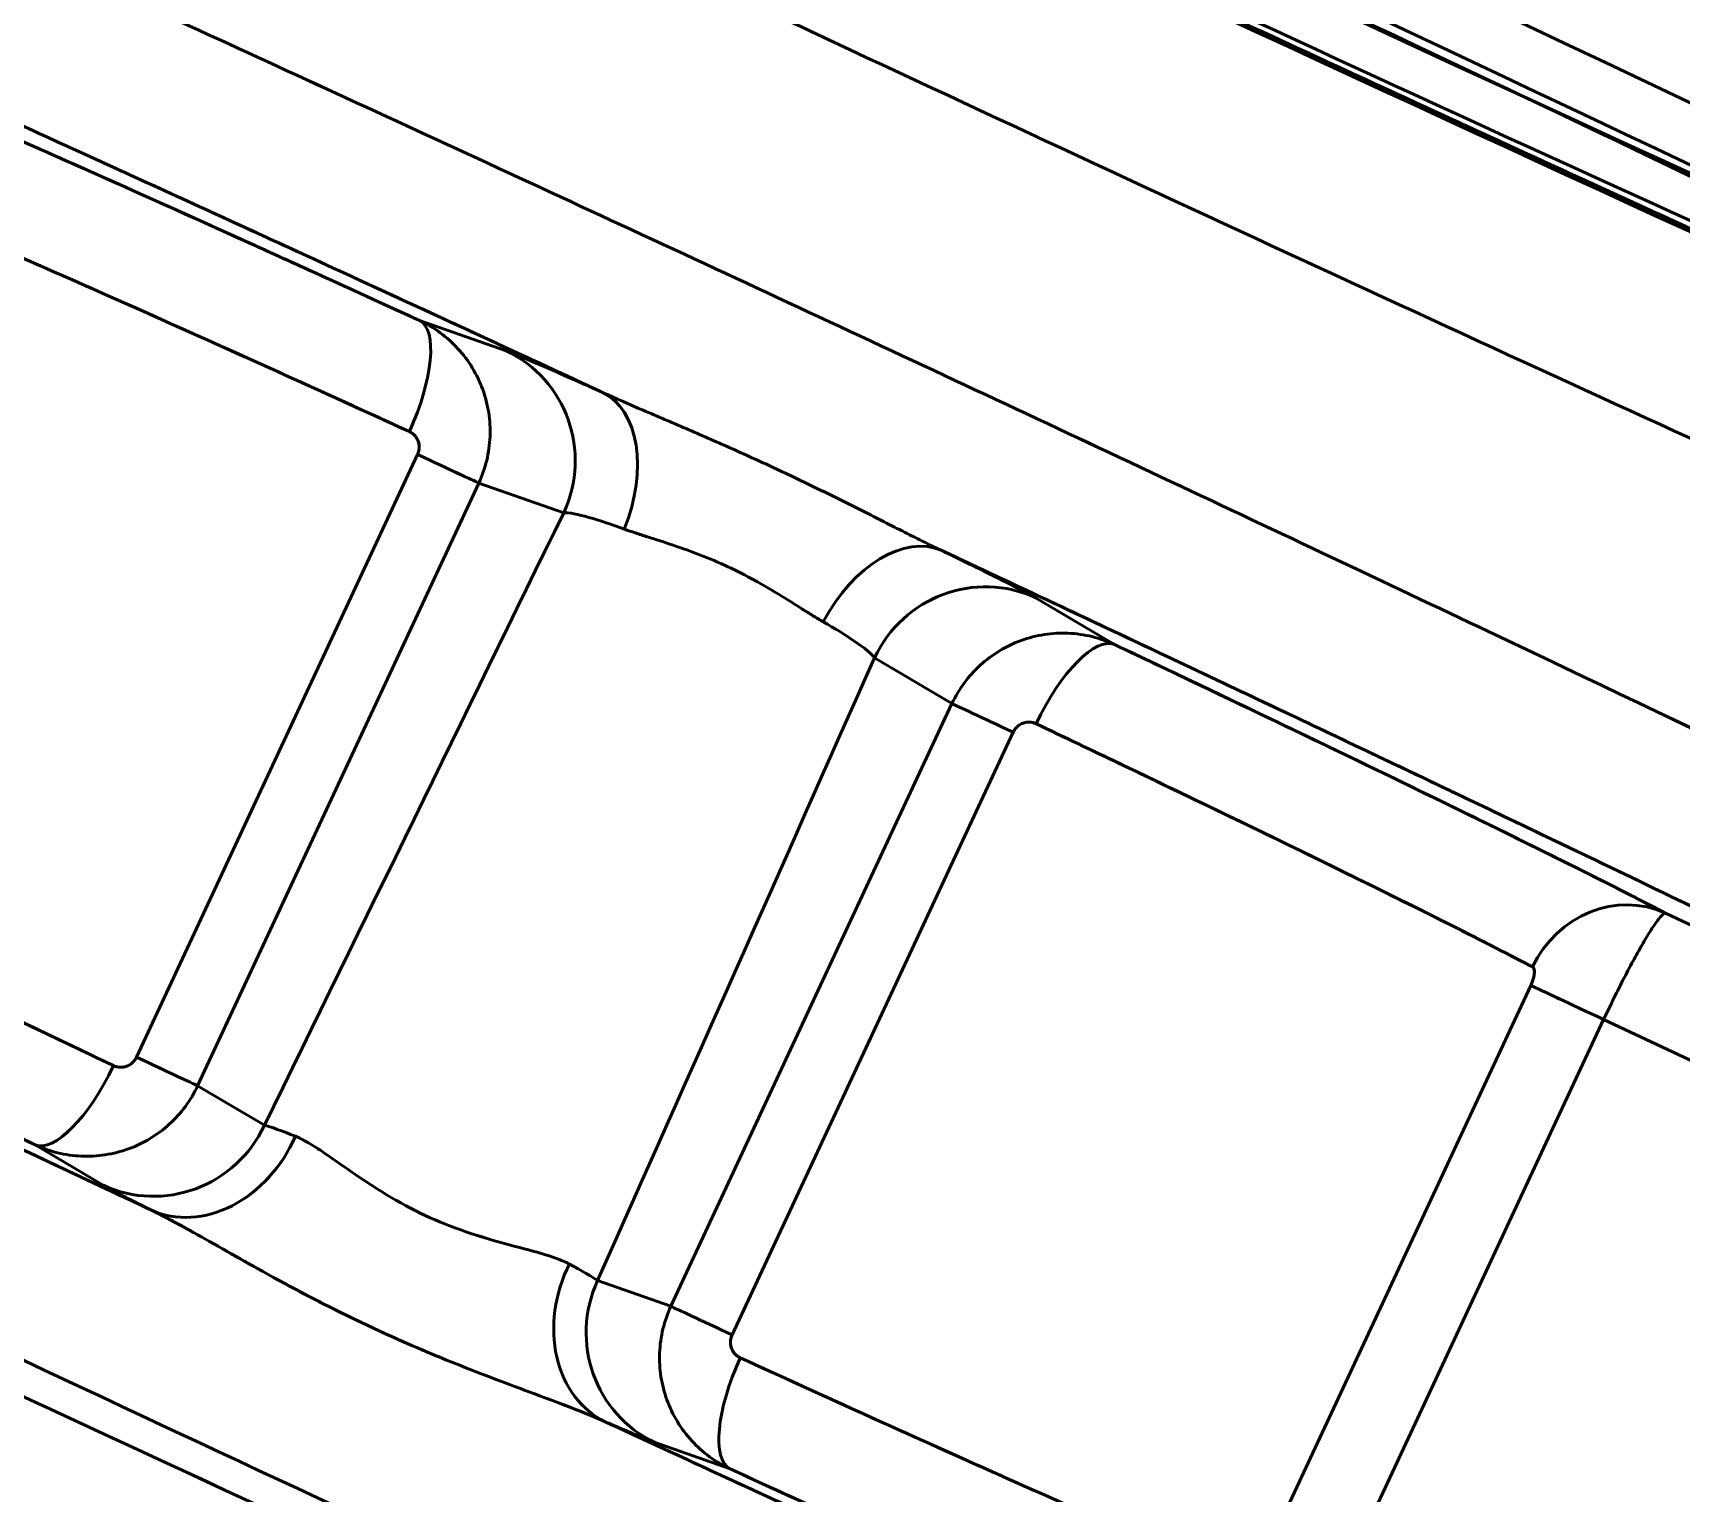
# Model space of a CAD drawing. Header units: millimetres. Extents: x -142 to 142, y -208 to 161.
# Drawn here: x -98.45 to -89.04, y -136.93 to -128.58 of the extents above; entities that cross this region are included whole.
import ezdxf

# ---------------------------------------------------------------- set-up
doc = ezdxf.new("R2010")
doc.units = ezdxf.units.MM
doc.layers.add('1', color=7, linetype='Continuous', true_color=0xffffff)

msp = doc.modelspace()

# ---------------------------------------------------------------- linework, layer by layer
at = {"layer": '1', "color": 251, "linetype": 'Continuous', "lineweight": 50}
for p, q in [((-95.7501, -130.401, 8.6412), (-96.2448, -130.2273, 5.6825)), ((-96.2448, -130.2273, -5.6825), (-95.7501, -130.401, -8.6412)), ((-96.2563, -130.9931, 5.1695), (-97.8625, -134.4376, 5.1695)), ((-97.8625, -134.4376, -5.1695), (-96.2563, -130.9931, -5.1695)), ((-95.9064, -131.1562, 5.6293), (-97.5126, -134.6007, 5.6293)), ((-97.5126, -134.6007, -5.6293), (-95.9064, -131.1562, -5.6293)), ((-95.4211, -131.3266, 8.5319), (-95.9064, -131.1562, 5.6293)), ((-95.9064, -131.1562, -5.6293), (-95.4211, -131.3266, -8.5319)), ((-92.2734, -132.0792, 5.6825), (-92.7244, -131.8119, 8.6412)), ((-92.7244, -131.8119, -8.6412), (-92.2734, -132.0792, -5.6825)), ((-93.645, -132.1549, -8.5319), (-93.2025, -132.4171, -5.6293)), ((-93.2025, -132.4171, 5.6293), (-93.645, -132.1549, 8.5319)), ((-93.2025, -132.4171, -5.6293), (-94.8087, -135.8615, -5.6293)), ((-94.8087, -135.8615, 5.6293), (-93.2025, -132.4171, 5.6293)), ((-94.4588, -136.0247, 5.1695), (-92.8527, -132.5802, 5.1695)), ((-92.8527, -132.5802, -5.1695), (-94.4588, -136.0247, -5.1695)), ((-86.4575, -134.8687, 1.6592), (-89.1248, -133.6149, 2.1789)), ((-89.1248, -133.6149, -2.1789), (-86.4575, -134.8687, -1.6592)), ((-91.4491, -137.3594, -1.8777), (-89.8956, -134.0279, -1.8777)), ((-89.8956, -134.0279, 1.8777), (-91.4491, -137.3594, 1.8777)), ((-91.0324, -137.5537, -1.4917), (-89.4789, -134.2222, -1.4917)), ((-89.4789, -134.2222, 1.4917), (-91.0324, -137.5537, 1.4917)), ((-89.4789, -134.2222, -1.4917), (-86.8634, -135.4516, -0.9821)), ((-86.8634, -135.4516, 0.9821), (-89.4789, -134.2222, 1.4917)), ((-97.5126, -134.6007, 5.6293), (-97.1312, -134.8268, 8.1316)), ((-97.1312, -134.8268, -8.1316), (-97.5126, -134.6007, -5.6293)), ((-98.4417, -134.9386, 5.6825), (-98.0517, -135.1698, 8.241)), ((-98.0517, -135.1698, -8.241), (-98.4417, -134.9386, -5.6825)), ((-94.8087, -135.8615, -5.6293), (-95.2271, -135.7147, -8.1316)), ((-95.2271, -135.7147, 8.1316), (-94.8087, -135.8615, 5.6293)), ((-94.8981, -136.6403, 8.241), (-94.4703, -136.7905, 5.6825)), ((-94.4703, -136.7905, -5.6825), (-94.8981, -136.6403, -8.241))]:
    msp.add_line(p, q, dxfattribs=at)
at = {"layer": '1', "color": 251, "linetype": 'Continuous', "lineweight": 50, "extrusion": (0.422554, 0.90617, 0.017452)}
msp.add_circle((30, 2.7051, -154.6637), 11.187, dxfattribs=at)
at = {"layer": '1', "color": 251, "linetype": 'Continuous', "lineweight": 50, "extrusion": (-0.422554, -0.90617, -0.017452)}
for start, end in [(200.75781, 339.24219), (20.75781, 159.24219)]:
    msp.add_arc((-30, 2.7051, 154.9764), 10.7234, start, end, dxfattribs=at)
at = {"layer": '1', "color": 251, "linetype": 'Continuous', "lineweight": 50, "extrusion": (0.848465, -0.388724, 0.359167)}
msp.add_arc((-159.0807, 17.2594, -28.997), 0.6, 269.86166, 358.9284, dxfattribs=at)
at = {"layer": '1', "color": 251, "linetype": 'Continuous', "lineweight": 50, "extrusion": (-0.848463, 0.388728, 0.359167)}
msp.add_arc((159.0809, -17.2591, 28.9963), 0.6, 89.86176, 178.92849, dxfattribs=at)
at = {"layer": '1', "color": 251, "linetype": 'Continuous', "lineweight": 50, "extrusion": (-0.164619, 0.057799, -0.984662)}
for centre, start, end in [((155.4542, 47.9985, -0.2834), 185.74092, 275.56739), ((159.666, 42.0861, 15.8389), 5.74092, 95.56728)]:
    msp.add_arc(centre, 0.7, start, end, dxfattribs=at)
at = {"layer": '1', "color": 251, "linetype": 'Continuous', "lineweight": 50, "extrusion": (0.164619, -0.057799, -0.984662)}
for centre, start, end in [((-155.4542, -47.9985, 0.2834), 5.74092, 95.56736), ((-159.666, -42.0861, -15.8389), 185.74092, 275.56726)]:
    msp.add_arc(centre, 0.7, start, end, dxfattribs=at)
at = {"layer": '1', "color": 251, "linetype": 'Continuous', "lineweight": 50, "extrusion": (-0.705568, 0.316803, -0.633885)}
msp.add_arc((158.8704, 28.6241, 19.6551), 0.7, 181.29298, 266.88268, dxfattribs=at)
at = {"layer": '1', "color": 251, "linetype": 'Continuous', "lineweight": 50, "extrusion": (0.705578, -0.316807, -0.633871)}
msp.add_arc((-158.8703, -28.6238, -19.6556), 0.7, 1.294, 86.8829, dxfattribs=at)
at = {"layer": '1', "color": 251, "linetype": 'Continuous', "lineweight": 50, "extrusion": (-0.422618, -0.906308, -1.66395e-14)}
for centre, start, end in [((-32.0826, 5.7335, 159.3997), 289.96256, 350), ((-27.9174, -5.7335, 159.3997), 109.96256, 170)]:
    msp.add_arc(centre, 0.6, start, end, dxfattribs=at)
at = {"layer": '1', "color": 251, "linetype": 'Continuous', "lineweight": 50, "extrusion": (0.422601, 0.906316, 6.83168e-06)}
msp.add_arc((32.0856, -5.7324, -159.3992), 0.6, 109.96256, 170, dxfattribs=at)
at = {"layer": '1', "color": 251, "linetype": 'Continuous', "lineweight": 50, "extrusion": (-0.696225, 0.336864, 0.633872)}
msp.add_arc((159.7287, -9.4046, 26.7459), 0.7, 181.294, 266.8829, dxfattribs=at)
at = {"layer": '1', "color": 251, "linetype": 'Continuous', "lineweight": 50, "extrusion": (0.696215, -0.336859, 0.633885)}
msp.add_arc((-159.7287, 9.4051, -26.7458), 0.7, 1.29298, 86.88268, dxfattribs=at)
at = {"layer": '1', "color": 251, "linetype": 'Continuous', "lineweight": 50, "extrusion": (-0.150092, 0.088953, 0.984662)}
for centre, start, end in [((161.3649, -10.7939, 10.7008), 185.74092, 275.56736), ((165.5767, -16.7063, -5.4216), 5.74092, 95.56726)]:
    msp.add_arc(centre, 0.7, start, end, dxfattribs=at)
at = {"layer": '1', "color": 251, "linetype": 'Continuous', "lineweight": 50, "extrusion": (0.150092, -0.088953, 0.984662)}
for centre, start, end in [((-161.3649, 10.7939, -10.7008), 5.74092, 95.56739), ((-165.5767, 16.7062, 5.4216), 185.74092, 275.56728)]:
    msp.add_arc(centre, 0.7, start, end, dxfattribs=at)
at = {"layer": '1', "color": 251, "linetype": 'Continuous', "lineweight": 50, "extrusion": (-0.843162, 0.400095, -0.359167)}
msp.add_arc((159.4841, 4.2901, 26.9982), 0.6, 89.86166, 178.92839, dxfattribs=at)
at = {"layer": '1', "color": 251, "linetype": 'Continuous', "lineweight": 50, "extrusion": (0.843164, -0.400091, -0.359167)}
msp.add_arc((-159.4839, -4.2904, -26.9989), 0.6, 269.86176, 358.92849, dxfattribs=at)
at = {"layer": '1', "color": 251, "linetype": 'Continuous', "lineweight": 50, "extrusion": (0.422635, 0.9063, -6.83168e-06)}
msp.add_arc((27.9144, 5.7324, -159.4003), 0.6, 289.96256, 350, dxfattribs=at)
at = {"layer": '1', "color": 251, "linetype": 'Continuous', "lineweight": 50, "extrusion": (-0.318365, 0.16643, -0.933244)}
msp.add_arc((160.3001, 15.1301, 8.1702), 0.6, 87.57432, 177.21541, dxfattribs=at)
at = {"layer": '1', "color": 251, "linetype": 'Continuous', "lineweight": 50, "extrusion": (0.318367, -0.166425, -0.933244)}
msp.add_arc((-160.2999, -15.1322, -8.171), 0.6, 267.57507, 357.21617, dxfattribs=at)
at = {"layer": '1', "color": 251, "linetype": 'Continuous', "lineweight": 50, "extrusion": (0.422613, 0.90631, -1.66451e-05)}
msp.add_arc((24.2675, -2.0852, -159.4619), 0.6, 19.96256, 80, dxfattribs=at)
at = {"layer": '1', "color": 251, "linetype": 'Continuous', "lineweight": 50, "extrusion": (-0.422618, -0.906308, -5.3707e-15)}
msp.add_arc((-24.2665, 2.0826, 159.462), 0.6, 199.96256, 260, dxfattribs=at)
at = {"layer": '1', "color": 251, "linetype": 'Continuous', "lineweight": 50, "extrusion": (-0.422635, -0.9063, -6.83168e-06)}
msp.add_arc((-32.0795, 5.7346, 163.2008), 0.6, 289.96256, 350, dxfattribs=at)
at = {"layer": '1', "color": 251, "linetype": 'Continuous', "lineweight": 50, "extrusion": (0.422618, 0.906308, -1.66395e-14)}
for centre, start, end in [((32.0826, -5.7335, -163.2003), 109.96256, 170), ((27.9174, 5.7335, -163.2003), 289.96256, 350)]:
    msp.add_arc(centre, 0.6, start, end, dxfattribs=at)
at = {"layer": '1', "color": 251, "linetype": 'Continuous', "lineweight": 50, "extrusion": (-0.843164, 0.400091, -0.359167)}
msp.add_arc((163.5118, 16.4807, 26.9738), 0.6, 269.86176, 358.92849, dxfattribs=at)
at = {"layer": '1', "color": 251, "linetype": 'Continuous', "lineweight": 50, "extrusion": (0.843162, -0.400095, -0.359167)}
msp.add_arc((-163.512, -16.4805, -26.9731), 0.6, 89.86166, 178.92839, dxfattribs=at)
at = {"layer": '1', "color": 251, "linetype": 'Continuous', "lineweight": 50, "extrusion": (0.524232, -0.260083, 0.810887)}
msp.add_arc((-163.9697, 27.5329, -8.7904), 0.7, 181.70916, 273.61714, dxfattribs=at)
at = {"layer": '1', "color": 251, "linetype": 'Continuous', "lineweight": 50, "extrusion": (-0.524218, 0.260064, 0.810902)}
msp.add_arc((163.9692, -27.5354, 8.7914), 0.7, 1.70892, 93.61633, dxfattribs=at)
at = {"layer": '1', "color": 251, "linetype": 'Continuous', "lineweight": 50, "extrusion": (0.536182, -0.234408, -0.810902)}
msp.add_arc((-162.5179, -21.1045, -26.3093), 0.7, 181.70892, 273.61633, dxfattribs=at)
at = {"layer": '1', "color": 251, "linetype": 'Continuous', "lineweight": 50, "extrusion": (-0.536205, 0.234407, -0.810887)}
msp.add_arc((162.5174, 21.1061, 26.3115), 0.7, 1.70916, 93.61714, dxfattribs=at)
at = {"layer": '1', "color": 251, "linetype": 'Continuous', "lineweight": 50, "extrusion": (-0.422601, -0.906316, 6.83168e-06)}
msp.add_arc((-27.9205, -5.7346, 163.1997), 0.6, 109.96256, 170, dxfattribs=at)
at = {"layer": '1', "color": 251, "linetype": 'Continuous', "lineweight": 50, "extrusion": (-0.848465, 0.388724, 0.359167)}
msp.add_arc((163.1086, -5.069, 29.0221), 0.6, 269.86166, 358.9284, dxfattribs=at)
at = {"layer": '1', "color": 251, "linetype": 'Continuous', "lineweight": 50, "extrusion": (0.848463, -0.388728, 0.359167)}
msp.add_arc((-163.1088, 5.0688, -29.0213), 0.6, 89.86176, 178.92849, dxfattribs=at)
at = {"layer": '1', "color": 251, "linetype": 'Continuous', "lineweight": 50, "extrusion": (0.422554, 0.90617, 0.017452)}
msp.add_ellipse((-92.6951, -127.7992), major_axis=(-0.0572, -0.1226, 7.75), ratio=0.999848, start_param=2.083256, end_param=4.199929, dxfattribs=at)
at = {"layer": '1', "color": 251, "linetype": 'Continuous', "lineweight": 50, "extrusion": (-0.422554, -0.90617, 0.017452)}
msp.add_ellipse((-92.6951, -127.7992), major_axis=(-0.0572, -0.1226, -7.75), ratio=0.999848, start_param=5.224849, end_param=7.341522, dxfattribs=at)
at = {"layer": '1', "color": 251, "linetype": 'Continuous', "lineweight": 50, "extrusion": (-0.422554, -0.90617, -0.017452)}
for points in [[(-84.4843, -131.7011, 3.8), (-84.597, -131.6542, 4.0918), (-84.843, -131.5502, 4.6518), (-85.2646, -131.3685, 5.4224), (-85.7359, -131.1624, 6.1328), (-86.256, -130.9325, 6.7879), (-86.8255, -130.6785, 7.3905), (-87.4415, -130.4018, 7.9369), (-88.0982, -130.1049, 8.4217), (-88.79, -129.7904, 8.8409), (-89.512, -129.4605, 9.1917), (-90.2587, -129.1176, 9.4715), (-91.0244, -128.7646, 9.6779), (-91.803, -128.4041, 9.8094), (-92.5885, -128.0389, 9.865), (-93.3748, -127.6718, 9.8442), (-94.1559, -127.3057, 9.7472), (-94.9256, -126.9434, 9.5747), (-95.6781, -126.5878, 9.3282), (-96.4077, -126.2414, 9.0093), (-97.1086, -125.9071, 8.6206), (-97.7743, -125.5879, 8.1658), (-98.4002, -125.2861, 7.6485), (-98.9862, -125.0017, 7.0682), (-99.5333, -124.7341, 6.4201), (-100.045, -124.4814, 5.6895), (-100.5274, -124.2402, 4.8428), (-100.8257, -124.088, 4.1667), (-100.9619, -124.0175, 3.8)], [(-95.1994, -130.638, -9.6674), (-95.6235, -130.4412, -9.6155), (-96.4219, -130.0722, -9.4497), (-97.4826, -129.5849, -9.0647), (-98.3866, -129.1724, -8.5984), (-99.1501, -128.8261, -8.0903), (-99.8, -128.5333, -7.5595), (-100.3688, -128.2787, -7.0046), (-100.8823, -128.0507, -6.4127), (-101.3524, -127.8438, -5.7717), (-101.7753, -127.6599, -5.0833), (-102.1428, -127.5025, -4.3597), (-102.4532, -127.3723, -3.6057), (-102.7028, -127.2708, -2.8316), (-102.8977, -127.1955, -2.0201), (-102.992, -127.1633, -1.4125), (-103.0261, -127.1535, -1.0951)], [(-97.7773, -135.3118, 8.972), (-98.1636, -135.1303, 8.9039), (-98.8856, -134.79, 8.7147), (-99.8299, -134.3421, 8.3194), (-100.6266, -133.9618, 7.8623), (-101.2975, -133.6395, 7.3745), (-101.8723, -133.3617, 6.8658), (-102.3807, -133.1143, 6.3294), (-102.8429, -132.8876, 5.7507), (-103.2624, -132.68, 5.1239), (-103.6315, -132.495, 4.4584), (-103.947, -132.3344, 3.7599), (-104.2056, -132.1999, 3.0365), (-104.4099, -132.0901, 2.2829), (-104.5127, -132.0315, 1.7266), (-104.5525, -132.0073, 1.4371)], [(-98.4316, -137.4191, -8.9981), (-98.8431, -137.2282, -8.9407), (-99.6139, -136.8722, -8.7643), (-100.627, -136.4074, -8.3677), (-101.4792, -136.0191, -7.8974), (-102.1922, -135.6964, -7.3919), (-102.799, -135.4236, -6.8642), (-103.3333, -135.1852, -6.3075), (-103.819, -134.9703, -5.7048), (-104.2592, -134.7776, -5.0499), (-104.6439, -134.6116, -4.3558), (-104.9717, -134.4728, -3.6256), (-105.2379, -134.3632, -2.8698), (-105.4479, -134.2807, -2.0727), (-105.5512, -134.244, -1.4738), (-105.5893, -134.2323, -1.1602)]]:
    msp.add_open_spline(points, degree=3, dxfattribs=at)
at = {"layer": '1', "color": 251, "linetype": 'Continuous', "lineweight": 50, "extrusion": (0.422554, 0.90617, -0.017452)}
for points in [[(-100.9619, -124.0175, -3.8), (-100.8541, -124.0733, -4.0903), (-100.6175, -124.1944, -4.648), (-100.2083, -124.4, -5.4176), (-99.7478, -124.6284, -6.1284), (-99.2373, -124.8791, -6.7844), (-98.6764, -125.1523, -7.3878), (-98.0682, -125.4464, -7.9348), (-97.4184, -125.7588, -8.4202), (-96.7323, -126.0868, -8.8399), (-96.0151, -126.428, -9.1912), (-95.2719, -126.78, -9.4712), (-94.5088, -127.1398, -9.6779), (-93.7316, -127.5048, -9.8095), (-92.9463, -127.872, -9.865), (-92.1591, -128.2387, -9.8441), (-91.376, -128.602, -9.7469), (-90.6032, -128.959, -9.5741), (-89.8467, -129.307, -9.3271), (-89.1119, -129.6435, -9.0076), (-88.4049, -129.9657, -8.6183), (-87.7322, -130.2706, -8.1627), (-87.0983, -130.5562, -7.6446), (-86.5039, -130.8222, -7.0637), (-85.9486, -131.0687, -6.4162), (-85.428, -131.2974, -5.6878), (-84.9337, -131.5116, -4.8419), (-84.6258, -131.6422, -4.1664), (-84.4843, -131.7011, -3.8)], [(-93.26, -131.5424, 9.6674), (-92.8369, -131.7407, 9.6155), (-92.0416, -132.1147, 9.4499), (-90.9871, -132.6138, 9.0653), (-90.0904, -133.0409, 8.5995), (-89.3347, -133.4031, 8.0919), (-88.6928, -133.7127, 7.5616), (-88.1323, -133.9847, 7.0073), (-87.6278, -134.2313, 6.4161), (-87.1672, -134.4584, 5.7759), (-86.7546, -134.6641, 5.0884), (-86.3976, -134.8445, 4.3658), (-86.0981, -134.9986, 3.6125), (-85.8592, -135.125, 2.8383), (-85.6752, -135.2264, 2.0241), (-85.5893, -135.2782, 1.4141), (-85.5598, -135.2981, 1.0951)], [(-95.1833, -136.5214, -8.972), (-94.796, -136.7007, -8.9039), (-94.0712, -137.035, -8.7147), (-93.121, -137.4705, -8.3194), (-92.3175, -137.8364, -7.8623), (-91.6395, -138.1431, -7.3745), (-91.0572, -138.4048, -6.8658), (-90.5409, -138.6353, -6.3293), (-90.0701, -138.8437, -5.7506), (-89.6413, -139.0316, -5.1237), (-89.2624, -139.1954, -4.4582), (-88.9366, -139.3339, -3.7596), (-88.6674, -139.4455, -3.0364), (-88.452, -139.5314, -2.283), (-88.3409, -139.5725, -1.7266), (-88.2969, -139.5875, -1.4371)]]:
    msp.add_open_spline(points, degree=3, dxfattribs=at)
at = {"layer": '1', "color": 251, "linetype": 'Continuous', "lineweight": 50}
for points in [[(-102.3836, -124.5475, -3.8), (-102.0413, -124.725, -4.8255), (-101.0686, -125.2123, -6.7547), (-98.9019, -126.2627, -9.0442), (-96.2014, -127.5473, -10.4951), (-93.2283, -128.9427, -11.0047), (-90.2483, -130.3233, -10.4951), (-87.5283, -131.5663, -9.0442), (-85.331, -132.5508, -6.7547), (-84.3325, -132.9828, -4.8255), (-83.9764, -133.1309, -3.8)], [(-83.9764, -133.1309, 3.8), (-84.3325, -132.9828, 4.8255), (-85.331, -132.5508, 6.7547), (-87.5283, -131.5663, 9.0442), (-90.2483, -130.3233, 10.4951), (-93.2283, -128.9427, 11.0047), (-96.2014, -127.5473, 10.4951), (-98.9019, -126.2627, 9.0442), (-101.0685, -125.2123, 6.7547), (-102.0413, -124.725, 4.8255), (-102.3836, -124.5475, 3.8)], [(-99.445, -128.8025, 2.1789), (-99.3035, -128.8608, 2.5765), (-98.952, -129.0103, 3.3234), (-98.2289, -129.3285, 4.3115), (-97.3018, -129.7449, 5.1399), (-96.6128, -130.0587, 5.5267), (-96.2448, -130.2273, 5.6825)], [(-96.2448, -130.2273, -5.6825), (-96.6066, -130.0615, -5.5293), (-97.2871, -129.7516, -5.147), (-98.1911, -129.3453, -4.353), (-98.9468, -129.0125, -3.3374), (-99.3015, -128.8616, -2.5822), (-99.445, -128.8025, -2.1789)], [(-96.2448, -130.2273, 5.6825), (-96.2035, -130.2466, 5.6784), (-96.1246, -130.2935, 5.6703), (-96.0222, -130.3853, 5.6588), (-95.9396, -130.4955, 5.6488), (-95.8798, -130.6197, 5.6406), (-95.8454, -130.7533, 5.6342), (-95.8376, -130.8911, 5.6299), (-95.8569, -131.0278, 5.6281), (-95.8871, -131.1147, 5.6286), (-95.9064, -131.1562, 5.6293)], [(-95.9064, -131.1562, -5.6293), (-95.8871, -131.1147, -5.6286), (-95.8569, -131.0278, -5.6281), (-95.8376, -130.891, -5.6298), (-95.8454, -130.7533, -5.6341), (-95.8798, -130.6197, -5.6407), (-95.9396, -130.4955, -5.649), (-96.0222, -130.3853, -5.6589), (-96.1246, -130.2935, -5.6703), (-96.2035, -130.2466, -5.6784), (-96.2448, -130.2273, -5.6825)], [(-95.1994, -130.638, 9.6674), (-95.2755, -130.6038, 9.599), (-95.4092, -130.5443, 9.4523), (-95.558, -130.4794, 9.2221), (-95.6746, -130.4299, 8.9644), (-95.7311, -130.4076, 8.7547), (-95.7501, -130.401, 8.6412)], [(-95.7501, -130.401, -8.6412), (-95.7276, -130.4089, -8.7761), (-95.6562, -130.4372, -9.032), (-95.4624, -130.5207, -9.3921), (-95.2945, -130.5953, -9.582), (-95.1994, -130.638, -9.6674)], [(-93.26, -131.5424, 9.6674), (-93.3342, -131.507, 9.7098), (-93.4863, -131.4312, 9.7836), (-93.7241, -131.3102, 9.8614), (-93.9693, -131.1881, 9.9085), (-94.2195, -131.0684, 9.9241), (-94.4722, -130.9537, 9.9085), (-94.7232, -130.8442, 9.8615), (-94.9687, -130.74, 9.7833), (-95.1246, -130.6721, 9.7098), (-95.1994, -130.638, 9.6674)], [(-95.1994, -130.638, -9.6674), (-95.1246, -130.6721, -9.7098), (-94.9688, -130.7399, -9.7836), (-94.7232, -130.8443, -9.8614), (-94.4721, -130.9537, -9.9085), (-94.2195, -131.0684, -9.9241), (-93.9693, -131.1882, -9.9085), (-93.7241, -131.3101, -9.8615), (-93.4864, -131.4312, -9.7833), (-93.3342, -131.507, -9.7098), (-93.26, -131.5424, -9.6674)], [(-96.303, -130.8621, 5.133), (-96.2964, -130.8651, 5.1358), (-96.2847, -130.8722, 5.141), (-96.2712, -130.8848, 5.1476), (-96.2612, -130.8982, 5.1531), (-96.2542, -130.9117, 5.1576), (-96.2499, -130.9246, 5.1611), (-96.2475, -130.9367, 5.1638), (-96.2466, -130.9481, 5.1658), (-96.2469, -130.959, 5.1674), (-96.2485, -130.97, 5.1686), (-96.2514, -130.9812, 5.1693), (-96.2544, -130.9891, 5.1695), (-96.2563, -130.9931, 5.1695)], [(-96.2563, -130.9931, -5.1695), (-96.2548, -130.99, -5.1695), (-96.2521, -130.9834, -5.1694), (-96.2491, -130.9728, -5.1688), (-96.2471, -130.961, -5.1676), (-96.2465, -130.9477, -5.1658), (-96.2478, -130.9338, -5.1632), (-96.2511, -130.9205, -5.16), (-96.2556, -130.9089, -5.1567), (-96.2612, -130.8986, -5.1532), (-96.2676, -130.8895, -5.1496), (-96.2748, -130.8814, -5.1458), (-96.283, -130.8741, -5.1419), (-96.2922, -130.8676, -5.1376), (-96.2993, -130.8638, -5.1346), (-96.303, -130.8621, -5.133)], [(-97.1312, -134.8268, 8.1316), (-96.5611, -133.6601, 8.265), (-95.9911, -132.4933, 8.3985), (-95.4211, -131.3266, 8.5319)], [(-97.1312, -134.8268, -8.1316), (-96.5611, -133.6601, -8.265), (-95.9911, -132.4933, -8.3985), (-95.4211, -131.3266, -8.5319)], [(-95.0754, -131.4191, 9.139), (-95.1443, -131.3938, 9.0787), (-95.2864, -131.3463, 8.9211), (-95.3923, -131.324, 8.674), (-95.4211, -131.3266, 8.5319)], [(-95.4211, -131.3266, -8.5319), (-95.3923, -131.324, -8.674), (-95.2864, -131.3463, -8.9211), (-95.1443, -131.3938, -9.0787), (-95.0754, -131.4191, -9.139)], [(-92.7244, -131.8119, 8.6412), (-92.745, -131.7997, 8.7763), (-92.8127, -131.7632, 9.0326), (-93.0018, -131.668, 9.3932), (-93.1666, -131.5876, 9.5823), (-93.26, -131.5424, 9.6674)], [(-93.26, -131.5424, -9.6674), (-93.1846, -131.5788, -9.5988), (-93.0528, -131.6431, -9.4516), (-92.9075, -131.7153, -9.2211), (-92.795, -131.7728, -8.9639), (-92.7417, -131.8016, -8.7545), (-92.7244, -131.8119, -8.6412)], [(-93.645, -132.1549, 8.5319), (-93.6615, -132.1311, 8.674), (-93.7467, -132.0643, 8.9211), (-93.8744, -131.986, 9.0787), (-93.938, -131.9495, 9.139)], [(-93.938, -131.9495, -9.139), (-93.8744, -131.986, -9.0787), (-93.7467, -132.0643, -8.9211), (-93.6615, -132.1311, -8.674), (-93.645, -132.1549, -8.5319)], [(-93.2025, -132.4171, 5.6293), (-93.1831, -132.3756, 5.6286), (-93.1359, -132.2966, 5.6281), (-93.0436, -132.1939, 5.6298), (-92.933, -132.1113, 5.6341), (-92.8086, -132.0518, 5.6407), (-92.6751, -132.0178, 5.649), (-92.5375, -132.0102, 5.6589), (-92.4013, -132.0297, 5.6703), (-92.3148, -132.06, 5.6784), (-92.2734, -132.0792, 5.6825)], [(-92.2734, -132.0792, -5.6825), (-92.3148, -132.06, -5.6784), (-92.4013, -132.0297, -5.6703), (-92.5375, -132.0102, -5.6588), (-92.675, -132.0178, -5.6488), (-92.8086, -132.0518, -5.6406), (-92.933, -132.1113, -5.6342), (-93.0436, -132.1939, -5.6299), (-93.1359, -132.2966, -5.6281), (-93.1831, -132.3756, -5.6286), (-93.2025, -132.4171, -5.6293)], [(-92.2734, -132.0792, 5.6825), (-91.9106, -132.2513, 5.5279), (-91.2332, -132.5747, 5.1422), (-90.3525, -133.0004, 4.3577), (-89.6143, -133.364, 3.352), (-89.2648, -133.5417, 2.5892), (-89.1248, -133.6149, 2.1789)], [(-89.1248, -133.6149, -2.1789), (-89.2616, -133.5434, -2.5797), (-89.6047, -133.3689, -3.33), (-90.3123, -133.02, -4.3135), (-91.2191, -132.5813, -5.1357), (-91.9049, -132.254, -5.5255), (-92.2734, -132.0792, -5.6825)], [(-95.2271, -135.7147, -8.1316), (-94.6997, -134.5281, -8.265), (-94.1723, -133.3415, -8.3985), (-93.645, -132.1549, -8.5319)], [(-95.2271, -135.7147, 8.1316), (-94.6997, -134.5281, 8.265), (-94.1723, -133.3415, 8.3985), (-93.645, -132.1549, 8.5319)], [(-92.7223, -132.5318, -5.133), (-92.7288, -132.5287, -5.1358), (-92.7418, -132.5243, -5.141), (-92.7601, -132.522, -5.1476), (-92.7768, -132.523, -5.1531), (-92.7916, -132.5263, -5.1576), (-92.8043, -132.5313, -5.1611), (-92.8151, -132.5372, -5.1638), (-92.8244, -132.5439, -5.1658), (-92.8326, -132.5512, -5.1674), (-92.84, -132.5594, -5.1686), (-92.8467, -132.5688, -5.1693), (-92.8508, -132.5762, -5.1695), (-92.8527, -132.5802, -5.1695)], [(-92.8527, -132.5802, 5.1695), (-92.8512, -132.5771, 5.1695), (-92.8479, -132.5708, 5.1694), (-92.8417, -132.5616, 5.1688), (-92.834, -132.5525, 5.1676), (-92.8242, -132.5436, 5.1658), (-92.8127, -132.5356, 5.1632), (-92.8004, -132.5296, 5.16), (-92.7886, -132.5256, 5.1567), (-92.7771, -132.5233, 5.1532), (-92.766, -132.5223, 5.1496), (-92.7552, -132.5227, 5.1458), (-92.7443, -132.5242, 5.1419), (-92.7334, -132.5271, 5.1376), (-92.726, -132.53, 5.1346), (-92.7223, -132.5318, 5.133)], [(-101.5903, -133.4029, -2.1789), (-101.4556, -133.4733, -2.5736), (-101.1172, -133.6454, -3.3163), (-100.4197, -133.9896, -4.2953), (-99.5002, -134.4345, -5.1342), (-98.8116, -134.7631, -5.5249), (-98.4417, -134.9386, -5.6825)], [(-98.4417, -134.9386, 5.6825), (-98.8003, -134.7685, 5.5297), (-99.4728, -134.4475, 5.1479), (-100.3521, -134.0225, 4.3701), (-101.1018, -133.6533, 3.3519), (-101.4504, -133.476, 2.5888), (-101.5903, -133.4029, 2.1789)], [(-89.1248, -133.6149, 2.1789), (-89.1288, -133.6139, 2.1337), (-89.1406, -133.6199, 2.0435), (-89.169, -133.6522, 1.9136), (-89.2068, -133.7071, 1.7941), (-89.2524, -133.7824, 1.6894), (-89.3046, -133.8753, 1.6036), (-89.3614, -133.9822, 1.5397), (-89.4203, -134.0993, 1.5005), (-89.4596, -134.1811, 1.4917), (-89.4789, -134.2222, 1.4917)], [(-89.4789, -134.2222, -1.4917), (-89.4596, -134.1811, -1.4917), (-89.4203, -134.0993, -1.5006), (-89.3614, -133.9821, -1.5397), (-89.3047, -133.8753, -1.6036), (-89.2523, -133.7824, -1.6894), (-89.2066, -133.7072, -1.7941), (-89.1689, -133.6522, -1.9136), (-89.1406, -133.6199, -2.0435), (-89.1288, -133.6139, -2.1337), (-89.1248, -133.6149, -2.1789)], [(-89.8956, -134.0279, -1.8777), (-89.8942, -134.0248, -1.8777), (-89.8913, -134.0184, -1.8781), (-89.8873, -134.0082, -1.8798), (-89.8834, -133.9973, -1.8829), (-89.8799, -133.9855, -1.8879), (-89.8771, -133.9735, -1.8949), (-89.8754, -133.9625, -1.9033), (-89.8747, -133.9532, -1.9121), (-89.8748, -133.9453, -1.9214), (-89.8757, -133.9387, -1.9309), (-89.8771, -133.933, -1.9408), (-89.8792, -133.9283, -1.9511), (-89.8821, -133.9245, -1.9621), (-89.8845, -133.9226, -1.97), (-89.8859, -133.9219, -1.9741)], [(-89.8859, -133.9219, 1.9741), (-89.8835, -133.9232, 1.9669), (-89.8796, -133.927, 1.9534), (-89.8762, -133.9352, 1.9361), (-89.8747, -133.9449, 1.9216), (-89.8748, -133.9553, 1.9098), (-89.8759, -133.9658, 1.9005), (-89.8777, -133.976, 1.8933), (-89.8801, -133.9858, 1.8878), (-89.8829, -133.9956, 1.8836), (-89.8863, -134.0057, 1.8804), (-89.8904, -134.0162, 1.8783), (-89.8938, -134.0239, 1.8777), (-89.8956, -134.0279, 1.8777)], [(-97.8625, -134.4376, 5.1695), (-97.8639, -134.4407, 5.1695), (-97.8672, -134.447, 5.1694), (-97.8734, -134.4562, 5.1688), (-97.8811, -134.4653, 5.1676), (-97.8909, -134.4742, 5.1658), (-97.9025, -134.4822, 5.1632), (-97.9147, -134.4882, 5.16), (-97.9266, -134.4922, 5.1567), (-97.938, -134.4945, 5.1532), (-97.9491, -134.4955, 5.1496), (-97.96, -134.4951, 5.1458), (-97.9708, -134.4936, 5.1419), (-97.9817, -134.4907, 5.1376), (-97.9891, -134.4878, 5.1346), (-97.9929, -134.486, 5.133)], [(-97.9929, -134.486, -5.133), (-97.9863, -134.4891, -5.1358), (-97.9733, -134.4935, -5.141), (-97.955, -134.4958, -5.1476), (-97.9383, -134.4948, -5.1531), (-97.9235, -134.4915, -5.1576), (-97.9108, -134.4865, -5.1611), (-97.9, -134.4806, -5.1638), (-97.8907, -134.4739, -5.1658), (-97.8825, -134.4666, -5.1674), (-97.8752, -134.4584, -5.1686), (-97.8684, -134.449, -5.1693), (-97.8643, -134.4416, -5.1695), (-97.8625, -134.4376, -5.1695)], [(-97.5126, -134.6007, 5.6293), (-97.532, -134.6422, 5.6286), (-97.5792, -134.7212, 5.6281), (-97.6715, -134.8239, 5.6298), (-97.7821, -134.9065, 5.6341), (-97.9065, -134.966, 5.6407), (-98.0401, -135, 5.649), (-98.1776, -135.0076, 5.6589), (-98.3138, -134.9881, 5.6703), (-98.4003, -134.9578, 5.6784), (-98.4417, -134.9386, 5.6825)], [(-98.4417, -134.9386, -5.6825), (-98.4003, -134.9578, -5.6784), (-98.3138, -134.9881, -5.6703), (-98.1776, -135.0076, -5.6588), (-98.0401, -135, -5.6488), (-97.9065, -134.966, -5.6406), (-97.7821, -134.9065, -5.6342), (-97.6715, -134.8239, -5.6299), (-97.5792, -134.7212, -5.6281), (-97.532, -134.6422, -5.6286), (-97.5126, -134.6007, -5.6293)], [(-97.1312, -134.8268, 8.1316), (-97.098, -134.834, 8.3196), (-97.0265, -134.8608, 8.4675), (-96.9544, -134.8897, 8.5754)], [(-96.9544, -134.8897, -8.5754), (-97.0265, -134.8608, -8.4675), (-97.098, -134.834, -8.3196), (-97.1312, -134.8268, -8.1316)], [(-98.0517, -135.1698, 8.241), (-98.0391, -135.1772, 8.3238), (-98.0027, -135.1974, 8.4885), (-97.9182, -135.2413, 8.7235), (-97.8304, -135.2854, 8.8898), (-97.7773, -135.3118, 8.972)], [(-97.7773, -135.3118, -8.972), (-97.8203, -135.2905, -8.9056), (-97.8991, -135.251, -8.7637), (-97.9917, -135.2033, -8.5282), (-98.0364, -135.1788, -8.3413), (-98.0517, -135.1698, -8.241)], [(-95.3889, -135.6197, 8.5754), (-95.3204, -135.6564, 8.4675), (-95.2539, -135.6939, 8.3196), (-95.2271, -135.7147, 8.1316)], [(-95.2271, -135.7147, -8.1316), (-95.2539, -135.6939, -8.3196), (-95.3204, -135.6564, -8.4675), (-95.3889, -135.6197, -8.5754)], [(-94.4703, -136.7905, 5.6825), (-94.5117, -136.7712, 5.6784), (-94.5905, -136.7243, 5.6703), (-94.6929, -136.6325, 5.6588), (-94.7755, -136.5223, 5.6488), (-94.8353, -136.3981, 5.6406), (-94.8697, -136.2645, 5.6342), (-94.8776, -136.1267, 5.6299), (-94.8582, -135.99, 5.6281), (-94.828, -135.9031, 5.6286), (-94.8087, -135.8615, 5.6293)], [(-94.8087, -135.8615, -5.6293), (-94.828, -135.9031, -5.6286), (-94.8582, -135.99, -5.6281), (-94.8776, -136.1267, -5.6298), (-94.8697, -136.2645, -5.6341), (-94.8354, -136.3981, -5.6407), (-94.7755, -136.5223, -5.649), (-94.693, -136.6325, -5.6589), (-94.5905, -136.7243, -5.6703), (-94.5117, -136.7712, -5.6784), (-94.4703, -136.7905, -5.6825)], [(-94.4588, -136.0247, -5.1695), (-94.4603, -136.0278, -5.1695), (-94.463, -136.0344, -5.1694), (-94.4661, -136.045, -5.1688), (-94.4681, -136.0568, -5.1676), (-94.4686, -136.0701, -5.1658), (-94.4673, -136.084, -5.1632), (-94.4641, -136.0973, -5.16), (-94.4595, -136.1089, -5.1567), (-94.4539, -136.1192, -5.1532), (-94.4475, -136.1283, -5.1496), (-94.4403, -136.1364, -5.1458), (-94.4321, -136.1437, -5.1419), (-94.4229, -136.1502, -5.1376), (-94.4159, -136.154, -5.1346), (-94.4121, -136.1557, -5.133)], [(-94.4121, -136.1557, 5.133), (-94.4187, -136.1527, 5.1358), (-94.4304, -136.1456, 5.141), (-94.4439, -136.133, 5.1476), (-94.4539, -136.1196, 5.1531), (-94.4609, -136.1061, 5.1576), (-94.4653, -136.0932, 5.1611), (-94.4677, -136.0811, 5.1638), (-94.4685, -136.0697, 5.1658), (-94.4682, -136.0588, 5.1674), (-94.4666, -136.0478, 5.1686), (-94.4638, -136.0366, 5.1693), (-94.4607, -136.0287, 5.1695), (-94.4588, -136.0247, 5.1695)], [(-95.1833, -136.5214, 8.972), (-95.1392, -136.5407, 8.9054), (-95.0583, -136.5757, 8.7633), (-94.9623, -136.6159, 8.5282), (-94.9148, -136.6344, 8.3412), (-94.8981, -136.6403, 8.241)], [(-94.8981, -136.6403, -8.241), (-94.9119, -136.6355, -8.3239), (-94.9508, -136.6205, -8.4887), (-95.0388, -136.584, -8.7236), (-95.129, -136.5452, -8.8899), (-95.1833, -136.5214, -8.972)], [(-94.4703, -136.7905, -5.6825), (-94.1064, -136.9573, -5.5284), (-93.4253, -137.2674, -5.1432), (-92.5439, -137.6636, -4.3724), (-91.781, -137.9999, -3.3606), (-91.4175, -138.1546, -2.5931), (-91.2701, -138.2153, -2.1789)], [(-91.2701, -138.2153, 2.1789), (-91.3853, -138.1678, 2.5028), (-91.6632, -138.0502, 3.1236), (-92.2249, -137.8048, 3.9804), (-92.9337, -137.4889, 4.7388), (-93.7227, -137.1322, 5.3235), (-94.2231, -136.9038, 5.5778), (-94.4703, -136.7905, 5.6825)]]:
    msp.add_open_spline(points, degree=3, dxfattribs=at)
for points, knots in [([(-84.2262, -134.9337, 0), (-84.2207, -134.9241, -0.7003), (-84.3357, -134.8462, -2.1008), (-85.0532, -134.4651, -4.796), (-86.8276, -133.5846, -7.7662), (-90.0394, -132.0464, -10.1482), (-93.8416, -130.2579, -10.985), (-97.6556, -128.4948, -10.1482), (-100.8985, -127.0231, -7.7662), (-102.7136, -126.2301, -4.796), (-103.4668, -125.9253, -2.1008), (-103.6003, -125.8872, -0.7003), (-103.6041, -125.8977)], [0, 0, 0, 0, 0.0625, 0.125, 0.25, 0.375, 0.5, 0.625, 0.75, 0.875, 0.9375, 1, 1, 1, 1]), ([(-103.6041, -125.8977), (-103.6003, -125.8872, 0.7003), (-103.4668, -125.9253, 2.1008), (-102.7136, -126.2299, 4.796), (-100.8985, -127.0232, 7.7662), (-97.6556, -128.4949, 10.1482), (-93.8416, -130.2579, 10.985), (-90.0394, -132.0463, 10.1482), (-86.8275, -133.5845, 7.7662), (-85.0533, -134.4652, 4.796), (-84.3357, -134.8463, 2.1008), (-84.2207, -134.9241, 0.7003), (-84.2262, -134.9337, 0)], [0, 0, 0, 0, 0.0625, 0.125, 0.25, 0.375, 0.5, 0.625, 0.75, 0.875, 0.9375, 1, 1, 1, 1]), ([(-93.938, -131.9495, 9.139), (-93.9762, -131.9275, 9.1752), (-94.0562, -131.8778, 9.2402), (-94.1873, -131.7941, 9.3128), (-94.3303, -131.7105, 9.3578), (-94.4826, -131.6325, 9.3734), (-94.6402, -131.566, 9.3578), (-94.7962, -131.5102, 9.3128), (-94.9198, -131.4711, 9.2523), (-95.0117, -131.4415, 9.1915), (-95.0548, -131.4267, 9.1571), (-95.0754, -131.4191, 9.139)], [0, 0, 0, 0, 0.125, 0.25, 0.375, 0.5, 0.625, 0.75, 0.875, 0.9375, 1, 1, 1, 1]), ([(-95.0754, -131.4191, -9.139), (-95.0341, -131.4343, -9.1752), (-94.9446, -131.4636, -9.2402), (-94.7962, -131.5102, -9.3128), (-94.6402, -131.566, -9.3578), (-94.4826, -131.6325, -9.3734), (-94.3304, -131.7105, -9.3578), (-94.1873, -131.7942, -9.3128), (-94.0779, -131.8637, -9.2523), (-93.9962, -131.9151, -9.1915), (-93.9571, -131.9385, -9.1571), (-93.938, -131.9495, -9.139)], [0, 0, 0, 0, 0.125, 0.25, 0.375, 0.5, 0.625, 0.75, 0.875, 0.9375, 1, 1, 1, 1]), ([(-106.0075, -132.5009), (-106.011, -132.5107, -0.659), (-105.8997, -132.5852, -1.9767), (-105.2193, -132.946, -4.5113), (-103.5449, -133.7764, -7.3029), (-100.5204, -135.2244, -9.5409), (-96.9424, -136.9075, -10.3268), (-93.3532, -138.5668, -9.5409), (-90.2998, -139.9528, -7.3029), (-88.5873, -140.7015, -4.5113), (-87.8736, -140.9909, -1.9767), (-87.745, -141.0283, -0.659), (-87.7398, -141.0193, 0)], [0, 0, 0, 0, 0.0625, 0.125, 0.25, 0.375, 0.5, 0.625, 0.75, 0.875, 0.9375, 1, 1, 1, 1]), ([(-87.7398, -141.0193, 0), (-87.745, -141.0283, 0.659), (-87.8736, -140.9909, 1.9767), (-88.5874, -140.7016, 4.5113), (-90.2997, -139.9527, 7.3029), (-93.3531, -138.5666, 9.5409), (-96.9424, -136.9075, 10.3268), (-100.5205, -135.2246, 9.5409), (-103.5449, -133.7764, 7.3029), (-105.2192, -132.9459, 4.5113), (-105.8997, -132.5852, 1.9767), (-106.011, -132.5107, 0.659), (-106.0075, -132.5009)], [0, 0, 0, 0, 0.0625, 0.125, 0.25, 0.375, 0.5, 0.625, 0.75, 0.875, 0.9375, 1, 1, 1, 1]), ([(-87.9906, -141.4537, 0), (-87.9854, -141.4447, -0.6573), (-88.0934, -141.3718, -1.9719), (-88.767, -141.0143, -4.5016), (-90.4326, -140.188, -7.2895), (-93.4474, -138.7445, -9.5252), (-97.0162, -137.0658, -10.3106), (-100.5961, -135.4109, -9.5252), (-103.6398, -134.0294, -7.2895), (-105.3434, -133.2847, -4.5016), (-106.0502, -132.9984, -1.9719), (-106.1755, -132.9625, -0.6573), (-106.179, -132.9723)], [0, 0, 0, 0, 0.0625, 0.125, 0.25, 0.375, 0.5, 0.625, 0.75, 0.875, 0.9375, 1, 1, 1, 1]), ([(-106.179, -132.9723), (-106.1755, -132.9625, 0.6573), (-106.0502, -132.9984, 1.9719), (-105.3433, -133.2846, 4.5016), (-103.6398, -134.0294, 7.2895), (-100.5961, -135.411, 9.5252), (-97.0162, -137.0658, 10.3106), (-93.4474, -138.7444, 9.5252), (-90.4326, -140.188, 7.2895), (-88.7671, -141.0144, 4.5016), (-88.0934, -141.3718, 1.9719), (-87.9854, -141.4447, 0.6573), (-87.9906, -141.4537, 0)], [0, 0, 0, 0, 0.0625, 0.125, 0.25, 0.375, 0.5, 0.625, 0.75, 0.875, 0.9375, 1, 1, 1, 1]), ([(-96.9544, -134.8897, 8.5755), (-96.9086, -134.908, 8.644), (-96.8095, -134.9675, 8.7679), (-96.6362, -135.0931, 8.9062), (-96.4368, -135.2259, 8.991), (-96.2143, -135.3463, 9.0199), (-95.9792, -135.4393, 8.991), (-95.7491, -135.5066, 8.906), (-95.5763, -135.5502, 8.7913), (-95.4596, -135.5871, 8.675), (-95.4106, -135.6081, 8.6096), (-95.3889, -135.6197, 8.5754)], [0, 0, 0, 0, 0.125, 0.25, 0.375, 0.5, 0.625, 0.75, 0.875, 0.9375, 1, 1, 1, 1]), ([(-95.3889, -135.6197, -8.5755), (-95.4324, -135.5964, -8.644), (-95.5416, -135.5587, -8.7679), (-95.7492, -135.5068, -8.9062), (-95.9792, -135.4393, -8.991), (-96.2143, -135.3462, -9.0199), (-96.4368, -135.2259, -8.991), (-96.6362, -135.093, -8.906), (-96.7807, -134.9886, -8.7913), (-96.8839, -134.9229, -8.675), (-96.9315, -134.8988, -8.6096), (-96.9544, -134.8897, -8.5754)], [0, 0, 0, 0, 0.125, 0.25, 0.375, 0.5, 0.625, 0.75, 0.875, 0.9375, 1, 1, 1, 1]), ([(-97.7773, -135.3118, 8.9721), (-97.7743, -135.3133, 8.9748), (-97.7682, -135.3162, 8.9804), (-97.756, -135.3222, 8.9914), (-97.7343, -135.333, 9.0105), (-97.6897, -135.3559, 9.0483), (-97.5938, -135.4071, 9.1226), (-97.3774, -135.5283, 9.2588), (-97.0399, -135.7216, 9.3933), (-96.6205, -135.9379, 9.4549), (-96.1323, -136.1575, 9.4317), (-95.7064, -136.3182, 9.309), (-95.3691, -136.4427, 9.125), (-95.2423, -136.4964, 9.0206), (-95.1833, -136.5214, 8.972)], [0, 0, 0, 0, 0.004249, 0.008512, 0.01708, 0.034397, 0.069896, 0.145479, 0.310188, 0.468301, 0.607269, 0.831433, 0.921645, 1, 1, 1, 1]), ([(-95.1833, -136.5214, -8.9721), (-95.1864, -136.52, -8.9748), (-95.1925, -136.5173, -8.9804), (-95.205, -136.5118, -8.9914), (-95.2272, -136.5021, -9.0105), (-95.2734, -136.4826, -9.0483), (-95.3742, -136.4421, -9.1226), (-95.6062, -136.3543, -9.2588), (-95.9712, -136.22, -9.3932), (-96.4064, -136.0377, -9.4549), (-96.8885, -135.8049, -9.4317), (-97.2853, -135.582, -9.309), (-97.5975, -135.4036, -9.125), (-97.7202, -135.3409, -9.0206), (-97.7773, -135.3118, -8.972)], [0, 0, 0, 0, 0.004249, 0.008512, 0.017079, 0.034395, 0.069892, 0.145471, 0.310175, 0.468289, 0.60726, 0.831429, 0.921643, 1, 1, 1, 1])]:
    msp.add_open_spline(points, degree=3, knots=knots, dxfattribs=at)
at = {"layer": '1', "color": 251, "linetype": 'Continuous', "lineweight": 50, "extrusion": (-0.422554, -0.90617, 0.017452)}
for points in [[(-103.0261, -127.1535, 1.0951), (-102.9977, -127.1616, 1.3591), (-102.9217, -127.187, 1.8831), (-102.7487, -127.2527, 2.6608), (-102.519, -127.3452, 3.4186), (-102.233, -127.4643, 4.1558), (-101.8923, -127.6095, 4.8666), (-101.5019, -127.7786, 5.5408), (-101.0669, -127.9693, 6.1727), (-100.582, -128.1838, 6.7706), (-100.0255, -128.4322, 7.3523), (-99.3638, -128.7296, 7.9298), (-98.562, -129.0926, 8.4958), (-97.5979, -129.5321, 9.0176), (-96.461, -130.0541, 9.442), (-95.6345, -130.4361, 9.6141), (-95.1994, -130.638, 9.6674)], [(-104.5525, -132.0073, -1.4371), (-104.518, -132.0283, -1.6886), (-104.4302, -132.0788, -2.1846), (-104.2439, -132.1796, -2.9093), (-104.0047, -132.3047, -3.6114), (-103.7127, -132.4539, -4.2907), (-103.3709, -132.6258, -4.9395), (-102.9852, -132.8174, -5.5489), (-102.5553, -133.0289, -6.1215), (-102.0664, -133.2675, -6.6725), (-101.4897, -133.5469, -7.2171), (-100.7909, -133.8831, -7.7559), (-99.9438, -134.2879, -8.2659), (-98.9316, -134.7683, -8.7024), (-98.1779, -135.1236, -8.9014), (-97.7773, -135.3118, -8.972)], [(-105.5893, -134.2323, 1.1602), (-105.5571, -134.2422, 1.4256), (-105.472, -134.2718, 1.9486), (-105.284, -134.3448, 2.7129), (-105.0389, -134.4448, 3.4503), (-104.7368, -134.572, 4.1632), (-104.3793, -134.7255, 4.8461), (-103.9731, -134.9026, 5.4876), (-103.5205, -135.1021, 6.0868), (-103.006, -135.331, 6.6608), (-102.3965, -135.6043, 7.228), (-101.6519, -135.9407, 7.7891), (-100.7445, -136.3536, 8.3157), (-99.6576, -136.852, 8.7544), (-98.8562, -137.2222, 8.9389), (-98.4316, -137.419, 8.9981)]]:
    msp.add_open_spline(points, degree=3, dxfattribs=at)
at = {"layer": '1', "color": 251, "linetype": 'Continuous', "lineweight": 50, "extrusion": (-0.422539, -0.906138, 0.019356)}
for points, knots in [([(-99.191, -129.5828, 1.9741), (-99.0649, -129.6341, 2.3275), (-98.7456, -129.7685, 3.0085), (-98.0831, -130.0582, 3.9067), (-97.2619, -130.4255, 4.6399), (-96.6303, -130.7124, 4.9944), (-96.303, -130.8621, 5.133)], [0, 0, 0, 0, 0.247307, 0.495211, 0.748137, 1, 1, 1, 1]), ([(-100.8292, -133.0959, -1.9741), (-100.7098, -133.1591, -2.3249), (-100.4042, -133.316, -3.0012), (-99.7603, -133.6354, -3.8982), (-98.9509, -134.0286, -4.6354), (-98.3209, -134.33, -4.9932), (-97.9929, -134.486, -5.133)], [0, 0, 0, 0, 0.245536, 0.491665, 0.745825, 1, 1, 1, 1])]:
    msp.add_open_spline(points, degree=3, knots=knots, dxfattribs=at)
at = {"layer": '1', "color": 251, "linetype": 'Continuous', "lineweight": 50, "extrusion": (-0.422539, -0.906138, -0.019356)}
for points, knots in [([(-96.303, -130.8621, -5.133), (-96.6249, -130.7149, -4.9967), (-97.2461, -130.4326, -4.6495), (-98.0663, -130.0656, -3.9251), (-98.737, -129.7721, -3.0254), (-99.063, -129.6349, -2.333), (-99.191, -129.5828, -1.9741)], [0, 0, 0, 0, 0.247671, 0.496171, 0.748848, 1, 1, 1, 1]), ([(-97.9929, -134.486, 5.133), (-98.3109, -134.3348, 4.9974), (-98.9217, -134.0426, 4.6533), (-99.7281, -133.6512, 3.9338), (-100.3876, -133.3245, 3.0347), (-100.7056, -133.1613, 2.3373), (-100.8292, -133.0959, 1.9741)], [0, 0, 0, 0, 0.246413, 0.492306, 0.745835, 1, 1, 1, 1])]:
    msp.add_open_spline(points, degree=3, knots=knots, dxfattribs=at)
at = {"layer": '1', "color": 251, "linetype": 'Continuous', "lineweight": 50, "extrusion": (0.422554, 0.90617, 0.017452)}
for points in [[(-85.5598, -135.2981, -1.0951), (-85.5842, -135.2817, -1.3589), (-85.6525, -135.2397, -1.8826), (-85.814, -135.1494, -2.6605), (-86.0325, -135.033, -3.4183), (-86.3075, -134.8905, -4.1554), (-86.6378, -134.7228, -4.8663), (-87.0183, -134.5324, -5.5406), (-87.4439, -134.3218, -6.1726), (-87.9199, -134.0883, -6.7704), (-88.4678, -133.8216, -7.352), (-89.1209, -133.5059, -7.9296), (-89.9144, -133.125, -8.4956), (-90.8707, -132.669, -9.0174), (-92.0015, -132.1336, -9.4419), (-92.8256, -131.746, -9.6141), (-93.26, -131.5424, -9.6674)], [(-88.2969, -139.5875, 1.4371), (-88.3351, -139.5745, 1.6883), (-88.4301, -139.5397, 2.1839), (-88.6271, -139.4618, 2.9087), (-88.8766, -139.359, 3.6108), (-89.1785, -139.2313, 4.2902), (-89.5299, -139.0799, 4.9391), (-89.9247, -138.9076, 5.5486), (-90.3631, -138.7142, 6.1214), (-90.8602, -138.493, 6.6724), (-91.4449, -138.2309, 7.217), (-92.1517, -137.9116, 7.7559), (-93.0063, -137.523, 8.2658), (-94.0249, -137.0564, 8.7024), (-94.7816, -136.7074, 8.9014), (-95.1833, -136.5214, 8.972)]]:
    msp.add_open_spline(points, degree=3, dxfattribs=at)
at = {"layer": '1', "color": 251, "linetype": 'Continuous', "lineweight": 50, "extrusion": (0.422539, 0.906138, 0.019356)}
for points, knots in [([(-89.8859, -133.9219, -1.9741), (-90.0068, -133.8579, -2.3291), (-90.3156, -133.6994, -3.0107), (-90.9632, -133.3782, -3.9073), (-91.771, -132.9859, -4.6394), (-92.3961, -132.6869, -4.994), (-92.7223, -132.5318, -5.133)], [0, 0, 0, 0, 0.248462, 0.495692, 0.747268, 1, 1, 1, 1]), ([(-91.5241, -137.435, 1.9741), (-91.6278, -137.3928, 2.2649), (-91.8821, -137.2863, 2.8321), (-92.3925, -137.0649, 3.6055), (-93.0134, -136.7895, 4.2687), (-93.6962, -136.4821, 4.7831), (-94.1781, -136.2627, 5.0339), (-94.4121, -136.1557, 5.133)], [0, 0, 0, 0, 0.20341, 0.409556, 0.619058, 0.820013, 1, 1, 1, 1])]:
    msp.add_open_spline(points, degree=3, knots=knots, dxfattribs=at)
at = {"layer": '1', "color": 251, "linetype": 'Continuous', "lineweight": 50, "extrusion": (0.422539, 0.906138, -0.019356)}
for points, knots in [([(-92.7223, -132.5318, 5.133), (-92.4015, -132.6843, 4.9963), (-91.7877, -132.9779, 4.6497), (-90.9821, -133.369, 3.9281), (-90.3256, -133.6943, 3.0307), (-90.0093, -133.8566, 2.3366), (-89.8859, -133.9219, 1.9741)], [0, 0, 0, 0, 0.248511, 0.49485, 0.746279, 1, 1, 1, 1]), ([(-94.4121, -136.1557, -5.133), (-94.0906, -136.3027, -4.9969), (-93.475, -136.5824, -4.6529), (-92.6587, -136.9478, -3.9349), (-91.9847, -137.2429, -3.0376), (-91.6545, -137.382, -2.3395), (-91.5241, -137.435, -1.9741)], [0, 0, 0, 0, 0.247373, 0.491687, 0.744306, 1, 1, 1, 1])]:
    msp.add_open_spline(points, degree=3, knots=knots, dxfattribs=at)

doc.saveas('drawing.dxf')
